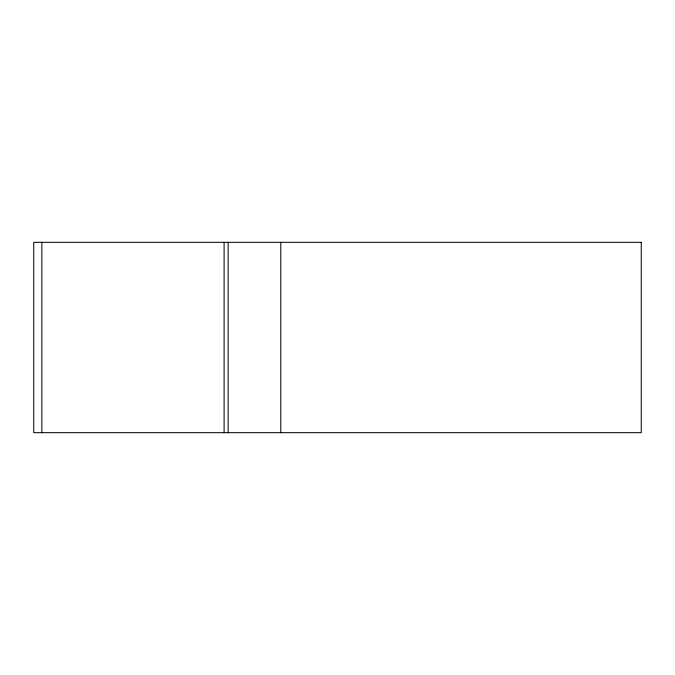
<?xml version="1.0" encoding="UTF-8"?>
<svg xmlns="http://www.w3.org/2000/svg" width="675" height="675" viewBox="0 0 675 675"><rect width="100%" height="100%" fill="white"/><g stroke="black" fill="none" stroke-linecap="round" stroke-linejoin="round"><path stroke-width="1.01" d="M280.8 242.325L280.8 432.675M228.15 242.325L228.15 432.675M224.1 242.325L224.1 432.675M41.85 242.325L41.85 432.675M641.25 242.325L33.75 242.325L33.75 432.675L641.25 432.675L641.25 242.325"/></g></svg>
